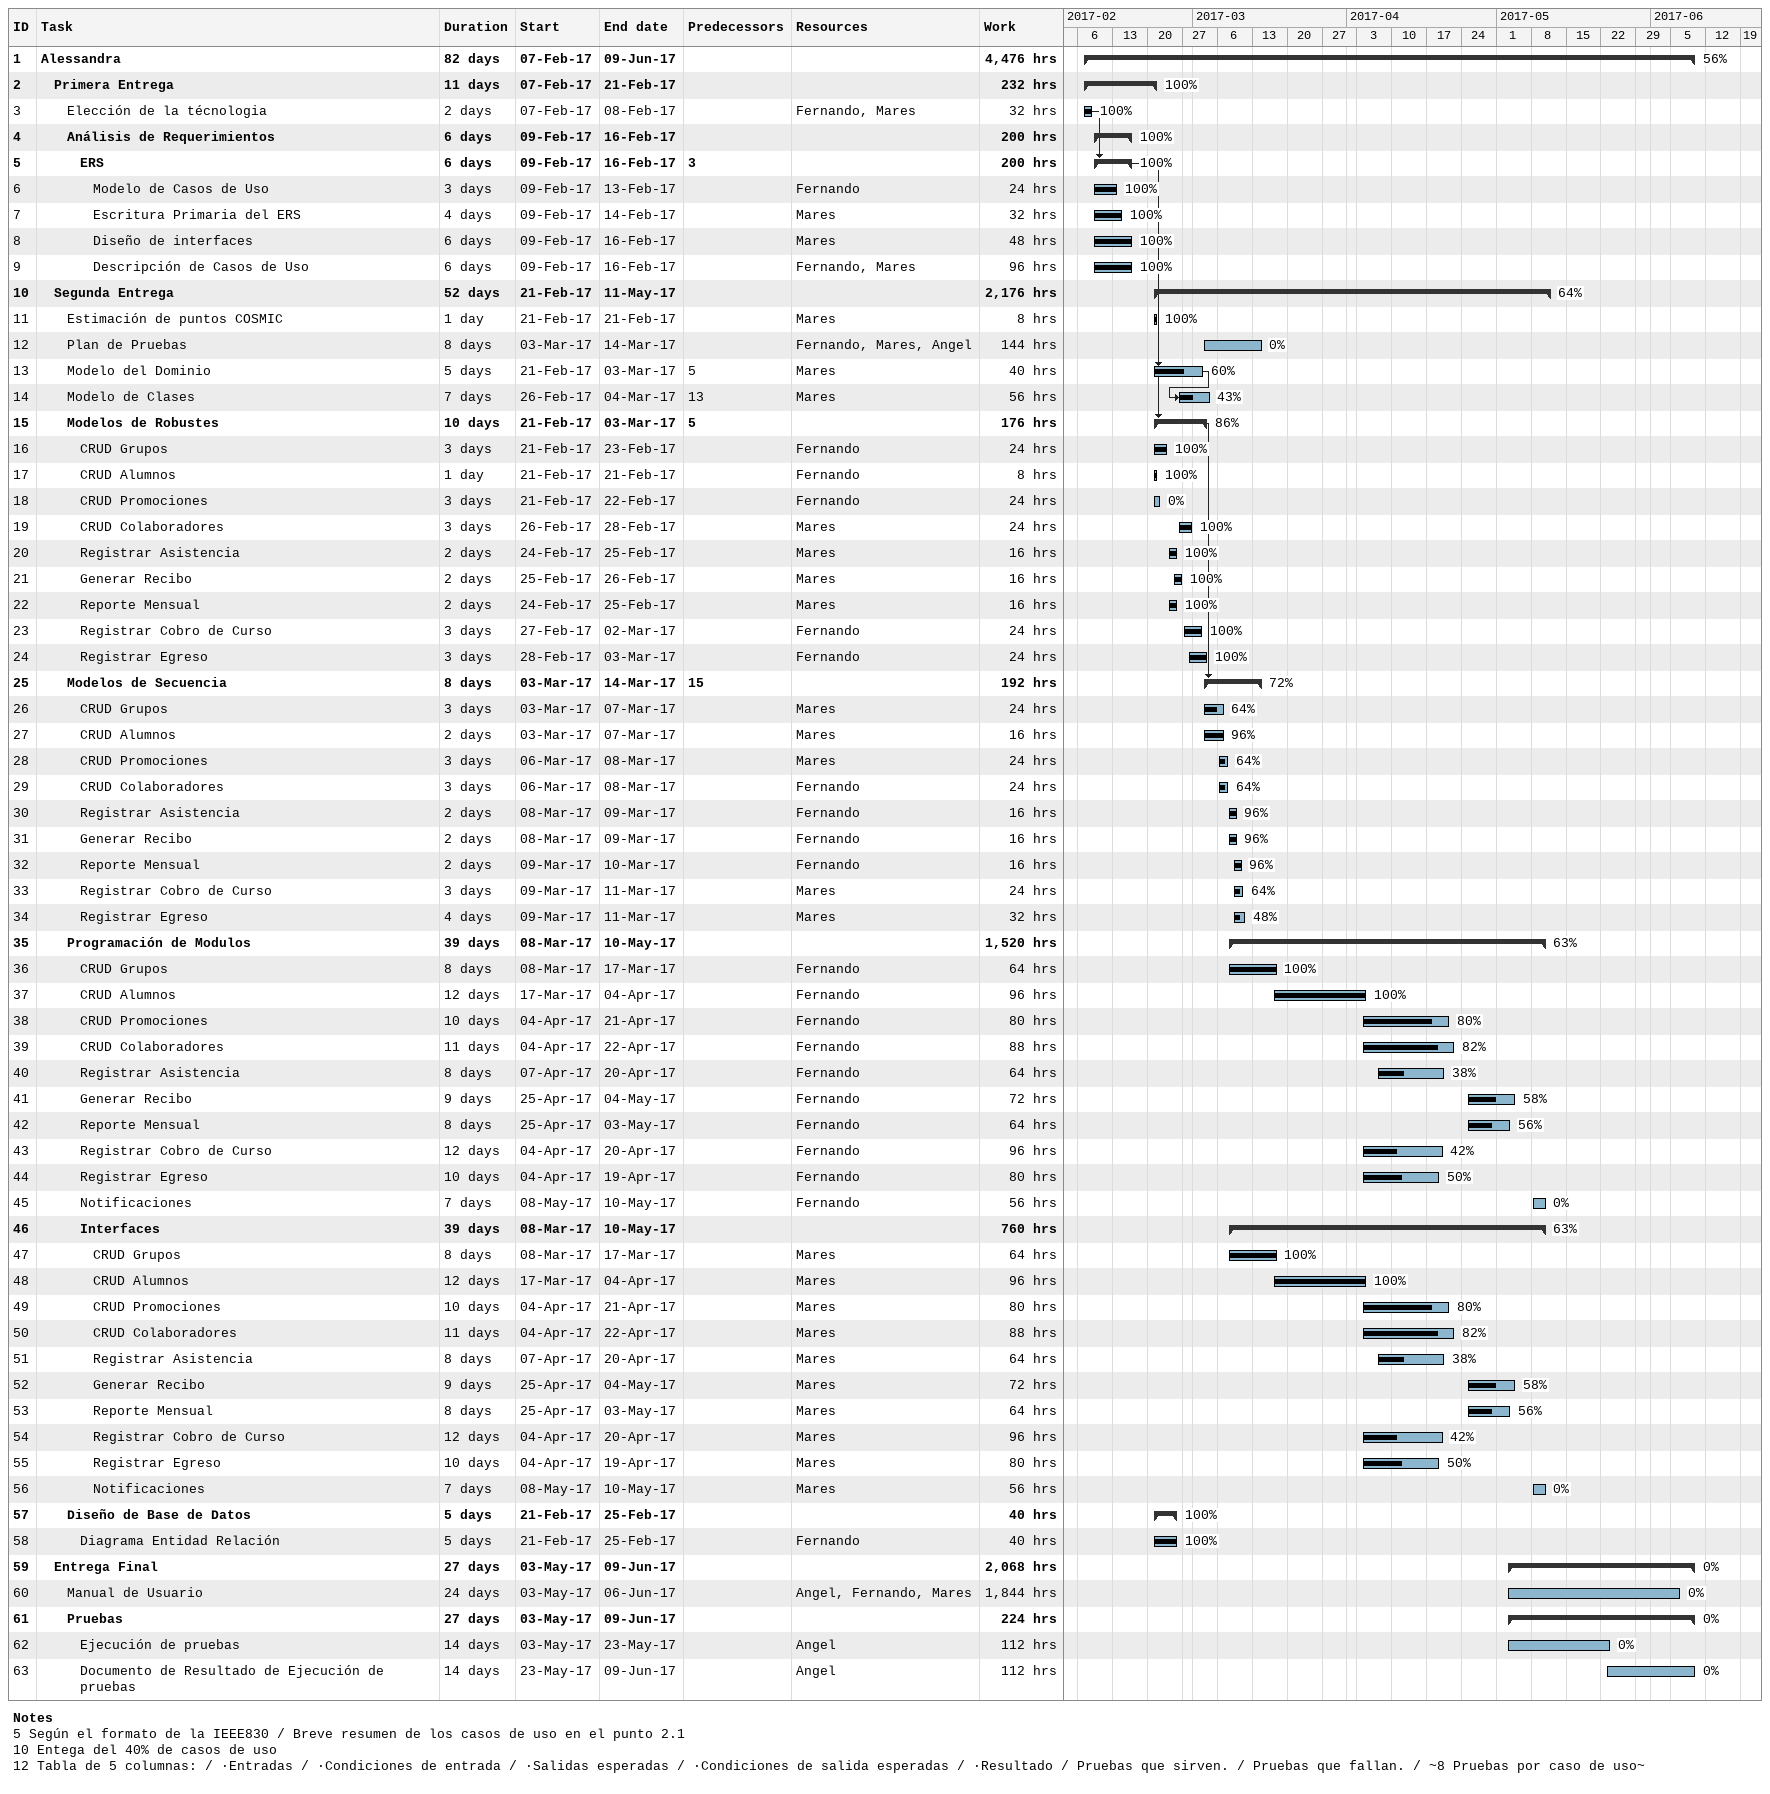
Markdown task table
| ID | Level | Task | Duration | Start | Finish | Predecessors | Resources | % complete | Work (h) |
|---|---|---|---|---|---|---|---|---|---|
| 1 | 1 | **Alessandra** | 82d | 2017-02-07 | 2017-06-09 |  |  | 56 | 4476 |
| 2 | 2 | **Primera Entrega** | 11d | 2017-02-07 | 2017-02-21 |  |  | 100 | 232 |
| 3 | 3 | Elección de la técnologia | 2d | 2017-02-07 | 2017-02-08 |  | Fernando, Mares | 100 | 32 |
| 4 | 3 | **Análisis de Requerimientos** | 6d | 2017-02-09 | 2017-02-16 |  |  | 100 | 200 |
| 5 | 4 | **ERS** | 6d | 2017-02-09 | 2017-02-16 | 3 |  | 100 | 200 |
| 6 | 5 | Modelo de Casos de Uso | 3d | 2017-02-09 | 2017-02-13 |  | Fernando | 100 | 24 |
| 7 | 5 | Escritura Primaria del ERS | 4d | 2017-02-09 | 2017-02-14 |  | Mares | 100 | 32 |
| 8 | 5 | Diseño de interfaces | 6d | 2017-02-09 | 2017-02-16 |  | Mares | 100 | 48 |
| 9 | 5 | Descripción de Casos de Uso | 6d | 2017-02-09 | 2017-02-16 |  | Fernando, Mares | 100 | 96 |
| 10 | 2 | **Segunda Entrega** | 52d | 2017-02-21 | 2017-05-11 |  |  | 64 | 2176 |
| 11 | 3 | Estimación de puntos COSMIC | 1d | 2017-02-21 | 2017-02-21 |  | Mares | 100 | 8 |
| 12 | 3 | Plan de Pruebas | 8d | 2017-03-03 | 2017-03-14 |  | Fernando, Mares, Angel | 0 | 144 |
| 13 | 3 | Modelo del Dominio | 5d | 2017-02-21 | 2017-03-03 | 5 | Mares | 60 | 40 |
| 14 | 3 | Modelo de Clases | 7d | 2017-02-26 | 2017-03-04 | 13 | Mares | 43 | 56 |
| 15 | 3 | **Modelos de Robustes** | 10d | 2017-02-21 | 2017-03-03 | 5 |  | 86 | 176 |
| 16 | 4 | CRUD Grupos | 3d | 2017-02-21 | 2017-02-23 |  | Fernando | 100 | 24 |
| 17 | 4 | CRUD Alumnos | 1d | 2017-02-21 | 2017-02-21 |  | Fernando | 100 | 8 |
| 18 | 4 | CRUD Promociones | 3d | 2017-02-21 | 2017-02-22 |  | Fernando | 0 | 24 |
| 19 | 4 | CRUD Colaboradores | 3d | 2017-02-26 | 2017-02-28 |  | Mares | 100 | 24 |
| 20 | 4 | Registrar Asistencia | 2d | 2017-02-24 | 2017-02-25 |  | Mares | 100 | 16 |
| 21 | 4 | Generar Recibo | 2d | 2017-02-25 | 2017-02-26 |  | Mares | 100 | 16 |
| 22 | 4 | Reporte Mensual | 2d | 2017-02-24 | 2017-02-25 |  | Mares | 100 | 16 |
| 23 | 4 | Registrar Cobro de Curso | 3d | 2017-02-27 | 2017-03-02 |  | Fernando | 100 | 24 |
| 24 | 4 | Registrar Egreso | 3d | 2017-02-28 | 2017-03-03 |  | Fernando | 100 | 24 |
| 25 | 3 | **Modelos de Secuencia** | 8d | 2017-03-03 | 2017-03-14 | 15 |  | 72 | 192 |
| 26 | 4 | CRUD Grupos | 3d | 2017-03-03 | 2017-03-07 |  | Mares | 64 | 24 |
| 27 | 4 | CRUD Alumnos | 2d | 2017-03-03 | 2017-03-07 |  | Mares | 96 | 16 |
| 28 | 4 | CRUD Promociones | 3d | 2017-03-06 | 2017-03-08 |  | Mares | 64 | 24 |
| 29 | 4 | CRUD Colaboradores | 3d | 2017-03-06 | 2017-03-08 |  | Fernando | 64 | 24 |
| 30 | 4 | Registrar Asistencia | 2d | 2017-03-08 | 2017-03-09 |  | Fernando | 96 | 16 |
| 31 | 4 | Generar Recibo | 2d | 2017-03-08 | 2017-03-09 |  | Fernando | 96 | 16 |
| 32 | 4 | Reporte Mensual | 2d | 2017-03-09 | 2017-03-10 |  | Fernando | 96 | 16 |
| 33 | 4 | Registrar Cobro de Curso | 3d | 2017-03-09 | 2017-03-11 |  | Mares | 64 | 24 |
| 34 | 4 | Registrar Egreso | 4d | 2017-03-09 | 2017-03-11 |  | Mares | 48 | 32 |
| 35 | 3 | **Programación de Modulos** | 39d | 2017-03-08 | 2017-05-10 |  |  | 63 | 1520 |
| 36 | 4 | CRUD Grupos | 8d | 2017-03-08 | 2017-03-17 |  | Fernando | 100 | 64 |
| 37 | 4 | CRUD Alumnos | 12d | 2017-03-17 | 2017-04-04 |  | Fernando | 100 | 96 |
| 38 | 4 | CRUD Promociones | 10d | 2017-04-04 | 2017-04-21 |  | Fernando | 80 | 80 |
| 39 | 4 | CRUD Colaboradores | 11d | 2017-04-04 | 2017-04-22 |  | Fernando | 82 | 88 |
| 40 | 4 | Registrar Asistencia | 8d | 2017-04-07 | 2017-04-20 |  | Fernando | 38 | 64 |
| 41 | 4 | Generar Recibo | 9d | 2017-04-25 | 2017-05-04 |  | Fernando | 58 | 72 |
| 42 | 4 | Reporte Mensual | 8d | 2017-04-25 | 2017-05-03 |  | Fernando | 56 | 64 |
| 43 | 4 | Registrar Cobro de Curso | 12d | 2017-04-04 | 2017-04-20 |  | Fernando | 42 | 96 |
| 44 | 4 | Registrar Egreso | 10d | 2017-04-04 | 2017-04-19 |  | Fernando | 50 | 80 |
| 45 | 4 | Notificaciones | 7d | 2017-05-08 | 2017-05-10 |  | Fernando | 0 | 56 |
| 46 | 4 | **Interfaces** | 39d | 2017-03-08 | 2017-05-10 |  |  | 63 | 760 |
| 47 | 5 | CRUD Grupos | 8d | 2017-03-08 | 2017-03-17 |  | Mares | 100 | 64 |
| 48 | 5 | CRUD Alumnos | 12d | 2017-03-17 | 2017-04-04 |  | Mares | 100 | 96 |
| 49 | 5 | CRUD Promociones | 10d | 2017-04-04 | 2017-04-21 |  | Mares | 80 | 80 |
| 50 | 5 | CRUD Colaboradores | 11d | 2017-04-04 | 2017-04-22 |  | Mares | 82 | 88 |
| 51 | 5 | Registrar Asistencia | 8d | 2017-04-07 | 2017-04-20 |  | Mares | 38 | 64 |
| 52 | 5 | Generar Recibo | 9d | 2017-04-25 | 2017-05-04 |  | Mares | 58 | 72 |
| 53 | 5 | Reporte Mensual | 8d | 2017-04-25 | 2017-05-03 |  | Mares | 56 | 64 |
| 54 | 5 | Registrar Cobro de Curso | 12d | 2017-04-04 | 2017-04-20 |  | Mares | 42 | 96 |
| 55 | 5 | Registrar Egreso | 10d | 2017-04-04 | 2017-04-19 |  | Mares | 50 | 80 |
| 56 | 5 | Notificaciones | 7d | 2017-05-08 | 2017-05-10 |  | Mares | 0 | 56 |
| 57 | 3 | **Diseño de Base de Datos** | 5d | 2017-02-21 | 2017-02-25 |  |  | 100 | 40 |
| 58 | 4 | Diagrama Entidad Relación | 5d | 2017-02-21 | 2017-02-25 |  | Fernando | 100 | 40 |
| 59 | 2 | **Entrega Final** | 27d | 2017-05-03 | 2017-06-09 |  |  | 0 | 2068 |
| 60 | 3 | Manual de Usuario | 24d | 2017-05-03 | 2017-06-06 |  | Angel, Fernando, Mares | 0 | 1844 |
| 61 | 3 | **Pruebas** | 27d | 2017-05-03 | 2017-06-09 |  |  | 0 | 224 |
| 62 | 4 | Ejecución de pruebas | 14d | 2017-05-03 | 2017-05-23 |  | Angel | 0 | 112 |
| 63 | 4 | Documento de Resultado de Ejecución de pruebas | 14d | 2017-05-23 | 2017-06-09 |  | Angel | 0 | 112 |

Notes
- 5: Según el formato de la IEEE830 / Breve resumen de los casos de uso en el punto 2.1
- 10: Entega del 40% de casos de uso
- 12: Tabla de 5 columnas: / ·Entradas / ·Condiciones de entrada / ·Salidas esperadas / ·Condiciones de salida esperadas / ·Resultado / Pruebas que sirven. / Pruebas que fallan. / ~8 Pruebas por caso de uso~
